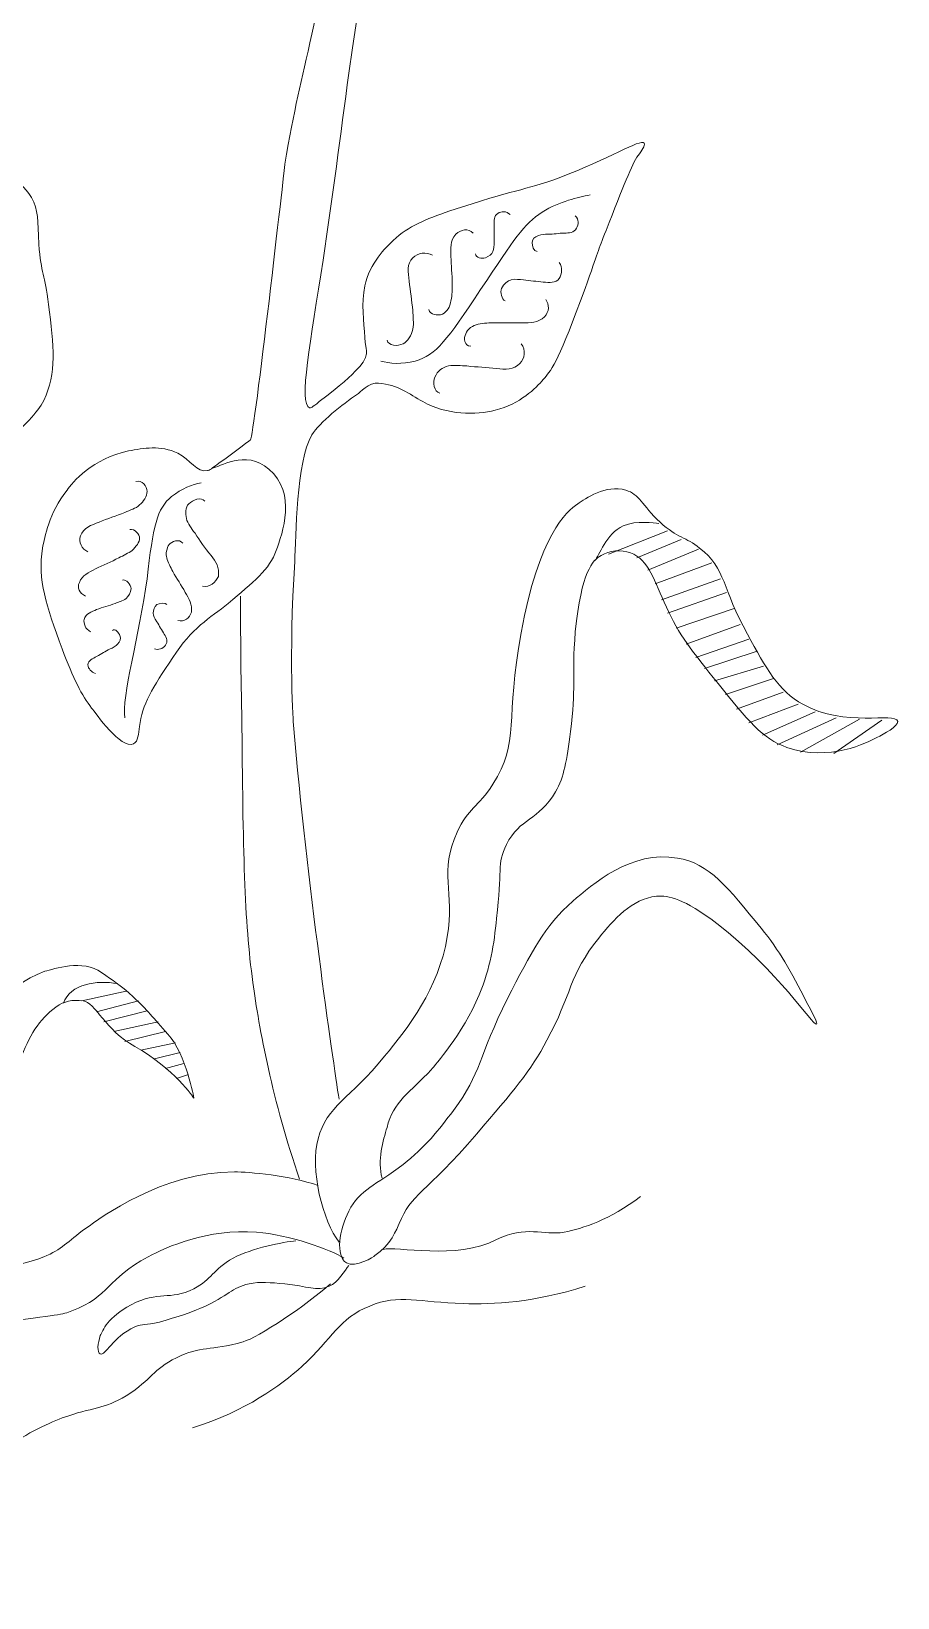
# Model space of a CAD drawing. Extents: x 26 to 586, y 226 to 583.
# Drawn here: x 515.5 to 585.9, y 244.7 to 372 of the extents above; entities that cross this region are included whole.
import ezdxf

# ---------------------------------------------------------------- set-up
doc = ezdxf.new("R2010")
doc.units = 0
doc.header["$MEASUREMENT"] = 0
doc.layers.add('Layer 1', color=7, linetype='Continuous')

msp = doc.modelspace()

# ---------------------------------------------------------------- linework, layer by layer
at = {"layer": 'Layer 1', "color": 7, "lineweight": 18, "true_color": 0xffffff}
for points in [[(562.42, 329.49), (567.22, 331.39)], [(564.72, 329.19), (568.32, 330.69)], [(565.62, 328.19), (569.72, 329.89)], [(566.22, 327.09), (570.82, 328.79)], [(566.72, 325.79), (571.52, 327.49)], [(567.22, 324.69), (572.02, 326.39)], [(567.92, 323.49), (572.62, 325.09)], [(568.72, 322.19), (573.12, 323.79)], [(569.52, 321.09), (573.82, 322.59)], [(570.22, 320.19), (574.42, 321.59)], [(571.02, 319.19), (575.02, 320.39)], [(571.92, 318.09), (575.82, 319.39)], [(572.82, 316.89), (576.62, 318.29)], [(577.82, 317.29), (573.82, 315.79)], [(574.92, 314.79), (579.22, 316.69)], [(576.12, 313.99), (580.92, 316.19)], [(578.02, 313.39), (582.82, 316.09)], [(580.72, 313.29), (584.62, 315.99)], [(519.62, 293.19), (523.22, 293.99)], [(524.22, 293.19), (520.82, 292.29)], [(521.42, 291.49), (524.92, 292.39)], [(522.22, 290.69), (525.82, 291.49)], [(523.12, 289.89), (526.42, 290.69)], [(524.42, 289.19), (527.22, 289.79)], [(527.62, 288.99), (525.52, 288.49)], [(526.42, 287.69), (527.92, 288.09)], [(527.32, 286.89), (528.22, 287.19)]]:
    msp.add_lwpolyline(points, dxfattribs=at)
for points, knots in [([(544.02, 411.29), (543.72, 407.49), (543.12, 399.79), (541.92, 392.29), (538.52, 369.99), (537.62, 370.19), (536.12, 361.19), (536.12, 361.19), (533.62, 338.99), (533.32, 338.79), (533.22, 338.69), (531.12, 337.09), (530.62, 336.79), (530.22, 336.49), (530.02, 336.29), (529.82, 336.29), (529.02, 336.09), (528.42, 337.19), (527.42, 337.69), (526.02, 338.39), (524.62, 338.09), (523.42, 337.89), (520.52, 337.29), (518.82, 335.29), (518.42, 334.69), (516.92, 332.79), (516.62, 330.89), (516.42, 329.99), (516.02, 327.39), (516.72, 325.39), (518.02, 321.79), (518.92, 319.39), (519.62, 317.99), (520.42, 316.99), (520.72, 316.59), (522.82, 313.59), (523.82, 314.09), (524.22, 314.29), (524.22, 314.89), (524.32, 315.49), (524.52, 317.29), (525.32, 318.59), (527.02, 321.09), (528.52, 323.49), (530.02, 324.29), (531.52, 325.49), (533.52, 327.19), (534.92, 328.29), (535.42, 329.79), (535.92, 331.19), (537.12, 334.49), (534.82, 336.39), (532.92, 338.09), (530.72, 336.49), (530.22, 336.49)], [0, 0, 0, 0, 1, 1, 1, 2, 2, 2, 3, 3, 3, 4, 4, 4, 5, 5, 5, 6, 6, 6, 7, 7, 7, 8, 8, 8, 9, 9, 9, 10, 10, 10, 11, 11, 11, 12, 12, 12, 13, 13, 13, 14, 14, 14, 15, 15, 15, 16, 16, 16, 17, 17, 17, 18, 18, 18, 18]), ([(547.22, 400.59), (546.92, 399.19), (546.52, 396.99), (546.02, 394.39), (544.82, 388.79), (544.22, 386.39), (543.52, 383.39), (542.82, 380.09), (543.02, 380.19), (541.32, 368.59), (540.62, 363.49), (540.02, 358.49), (539.22, 353.39), (538.22, 346.89), (537.22, 341.69), (538.12, 341.39), (538.22, 341.39), (538.32, 341.39), (538.92, 341.89), (542.32, 344.49), (542.62, 345.19), (542.72, 345.69), (542.82, 345.99), (542.72, 345.89), (542.62, 347.09), (542.52, 348.39), (542.32, 349.89), (542.62, 351.29), (543.02, 353.19), (544.32, 354.39), (544.92, 354.99), (546.22, 356.19), (547.52, 356.69), (549.52, 357.39), (554.92, 359.19), (555.42, 358.99), (558.42, 360.09), (562.42, 361.59), (565.02, 363.29), (565.32, 362.89), (565.42, 362.69), (565.12, 362.29), (564.82, 361.89), (564.32, 361.19), (563.62, 359.39), (562.22, 355.79), (561.52, 354.09), (561.62, 354.19), (560.52, 351.09), (558.42, 345.39), (557.92, 344.59), (557.12, 343.69), (556.52, 342.99), (555.22, 341.69), (553.22, 341.19), (551.62, 340.79), (549.32, 340.79), (547.32, 341.89), (546.22, 342.49), (545.32, 343.29), (543.72, 343.39), (543.02, 343.49), (542.12, 342.59), (542.02, 342.49), (540.82, 341.69), (538.92, 340.19), (538.32, 339.19), (537.02, 336.99), (537.02, 330.89), (536.92, 328.89), (536.42, 321.09), (536.82, 315.59), (536.82, 315.59), (537.92, 302.69), (540.02, 288.49), (540.52, 285.19)], [0, 0, 0, 0, 1, 1, 1, 2, 2, 2, 3, 3, 3, 4, 4, 4, 5, 5, 5, 6, 6, 6, 7, 7, 7, 8, 8, 8, 9, 9, 9, 10, 10, 10, 11, 11, 11, 12, 12, 12, 13, 13, 13, 14, 14, 14, 15, 15, 15, 16, 16, 16, 17, 17, 17, 18, 18, 18, 19, 19, 19, 20, 20, 20, 21, 21, 21, 22, 22, 22, 23, 23, 23, 24, 24, 24, 25, 25, 25, 25]), ([(498.62, 334.79), (498.72, 332.79), (497.82, 330.89), (497.62, 330.29), (496.52, 327.79), (495.92, 327.19), (495.42, 325.09), (495.32, 324.89), (495.02, 323.29), (496.02, 322.99), (496.62, 322.79), (497.32, 322.49), (497.72, 322.99), (498.52, 323.89), (498.02, 324.79), (498.52, 326.69), (498.72, 327.49), (498.92, 327.99), (499.42, 329.09), (500.32, 331.09), (500.92, 332.29), (501.82, 333.09), (503.52, 334.49), (504.72, 333.09), (507.72, 334.19), (509.32, 334.79), (510.62, 335.89), (513.02, 338.19), (515.02, 339.99), (516.02, 340.99), (516.52, 341.99), (517.62, 344.19), (517.32, 346.39), (516.92, 349.79), (516.62, 352.29), (516.32, 352.19), (516.12, 354.69), (516.02, 356.69), (516.12, 357.39), (515.52, 358.49), (514.52, 360.19), (512.62, 360.69), (512.42, 360.79), (511.42, 361.09), (510.42, 360.99), (508.22, 360.29), (504.12, 358.89), (503.62, 358.09), (501.42, 357.99), (498.22, 357.89), (497.32, 357.19), (495.22, 355.99), (493.02, 354.69), (492.12, 352.59), (491.82, 351.89), (490.52, 348.39), (492.02, 344.99), (492.42, 343.89), (494.72, 338.89), (498.42, 338.59), (498.62, 334.79)], [0, 0, 0, 0, 1, 1, 1, 2, 2, 2, 3, 3, 3, 4, 4, 4, 5, 5, 5, 6, 6, 6, 7, 7, 7, 8, 8, 8, 9, 9, 9, 10, 10, 10, 11, 11, 11, 12, 12, 12, 13, 13, 13, 14, 14, 14, 15, 15, 15, 16, 16, 16, 17, 17, 17, 18, 18, 18, 19, 19, 19, 20, 20, 20, 20]), ([(543.92, 345.19), (544.62, 344.99), (545.62, 344.89), (546.72, 345.19), (548.42, 345.69), (549.32, 346.89), (552.02, 350.99), (554.82, 355.19), (555.52, 356.29), (557.02, 357.29), (558.52, 358.19), (559.92, 358.49), (560.92, 358.69)], [0, 0, 0, 0, 1, 1, 1, 2, 2, 2, 3, 3, 3, 4, 4, 4, 4]), ([(551.62, 353.89), (551.62, 353.59), (552.12, 353.49), (552.42, 353.59), (552.72, 353.69), (552.92, 353.89), (553.02, 354.09), (553.12, 354.29), (553.12, 354.59), (553.12, 354.89), (553.12, 355.29), (553.12, 355.79), (553.12, 356.19), (553.12, 356.59), (553.12, 356.99), (553.42, 357.19), (553.72, 357.39), (554.12, 357.39), (554.42, 357.09)], [0, 0, 0, 0, 1, 1, 1, 2, 2, 2, 3, 3, 3, 4, 4, 4, 5, 5, 5, 6, 6, 6, 6]), ([(559.72, 356.99), (560.02, 356.69), (560.02, 356.29), (559.82, 355.99), (559.62, 355.59), (559.22, 355.59), (558.82, 355.59), (558.42, 355.59), (557.92, 355.49), (557.52, 355.49), (557.22, 355.49), (557.02, 355.49), (556.72, 355.39), (556.42, 355.29), (556.22, 355.09), (556.22, 354.79), (556.22, 354.59), (556.32, 354.09), (556.62, 354.09)], [0, 0, 0, 0, 1, 1, 1, 2, 2, 2, 3, 3, 3, 4, 4, 4, 5, 5, 5, 6, 6, 6, 6]), ([(547.82, 349.39), (547.92, 348.89), (548.52, 348.89), (548.92, 348.99), (549.32, 349.19), (549.52, 349.59), (549.62, 350.09), (549.72, 350.59), (549.72, 350.99), (549.72, 351.49), (549.72, 352.19), (549.62, 352.99), (549.62, 353.69), (549.62, 354.29), (549.52, 354.99), (550.02, 355.49), (550.42, 355.89), (551.02, 355.99), (551.42, 355.59)], [0, 0, 0, 0, 1, 1, 1, 2, 2, 2, 3, 3, 3, 4, 4, 4, 5, 5, 5, 6, 6, 6, 6]), ([(544.42, 346.89), (544.52, 346.39), (545.32, 346.39), (545.72, 346.59), (546.12, 346.79), (546.42, 347.29), (546.52, 347.79), (546.62, 348.29), (546.52, 348.79), (546.52, 349.29), (546.42, 350.09), (546.32, 350.89), (546.22, 351.69), (546.12, 352.39), (546.02, 353.09), (546.52, 353.59), (546.92, 353.99), (547.62, 354.09), (548.12, 353.79)], [0, 0, 0, 0, 1, 1, 1, 2, 2, 2, 3, 3, 3, 4, 4, 4, 5, 5, 5, 6, 6, 6, 6]), ([(558.42, 353.19), (558.72, 352.79), (558.62, 352.29), (558.42, 351.89), (558.12, 351.49), (557.62, 351.59), (557.12, 351.59), (556.62, 351.69), (556.02, 351.69), (555.52, 351.79), (555.22, 351.79), (554.82, 351.89), (554.52, 351.79), (554.22, 351.69), (553.92, 351.49), (553.72, 351.09), (553.62, 350.79), (553.72, 350.19), (554.02, 350.09)], [0, 0, 0, 0, 1, 1, 1, 2, 2, 2, 3, 3, 3, 4, 4, 4, 5, 5, 5, 6, 6, 6, 6]), ([(557.32, 350.19), (557.62, 349.79), (557.62, 349.19), (557.22, 348.79), (556.72, 348.29), (556.02, 348.29), (555.42, 348.29), (554.72, 348.29), (553.92, 348.29), (553.22, 348.29), (552.72, 348.29), (552.32, 348.29), (551.82, 348.19), (551.42, 348.09), (550.92, 347.79), (550.82, 347.39), (550.62, 347.09), (550.72, 346.39), (551.22, 346.39)], [0, 0, 0, 0, 1, 1, 1, 2, 2, 2, 3, 3, 3, 4, 4, 4, 5, 5, 5, 6, 6, 6, 6]), ([(555.32, 346.59), (555.72, 346.09), (555.62, 345.39), (555.22, 344.99), (554.72, 344.49), (554.02, 344.49), (553.32, 344.59), (552.52, 344.69), (551.72, 344.69), (550.92, 344.79), (550.42, 344.79), (549.92, 344.89), (549.42, 344.79), (548.92, 344.69), (548.52, 344.39), (548.32, 343.89), (548.12, 343.49), (548.22, 342.69), (548.72, 342.59)], [0, 0, 0, 0, 1, 1, 1, 2, 2, 2, 3, 3, 3, 4, 4, 4, 5, 5, 5, 6, 6, 6, 6]), ([(520.12, 329.69), (519.62, 329.89), (519.32, 330.49), (519.52, 330.99), (519.72, 331.59), (520.42, 331.89), (521.02, 332.09), (521.72, 332.39), (522.42, 332.59), (523.12, 332.89), (523.52, 333.09), (524.02, 333.19), (524.32, 333.49), (524.62, 333.79), (524.92, 334.19), (524.92, 334.59), (524.92, 334.99), (524.52, 335.59), (524.02, 335.39)], [0, 0, 0, 0, 1, 1, 1, 2, 2, 2, 3, 3, 3, 4, 4, 4, 5, 5, 5, 6, 6, 6, 6]), ([(529.32, 335.29), (528.62, 335.19), (527.72, 334.79), (526.92, 334.19), (525.72, 333.19), (525.42, 331.79), (524.92, 327.49), (524.32, 322.99), (522.82, 317.79), (523.12, 316.19)], [0, 0, 0, 0, 1, 1, 1, 2, 2, 2, 3, 3, 3, 3]), ([(544.02, 278.79), (543.62, 280.19), (544.12, 281.89), (544.42, 282.89), (544.92, 284.99), (546.32, 285.79), (548.02, 287.59), (548.32, 287.99), (550.52, 290.39), (551.92, 293.69), (552.82, 295.89), (553.12, 297.79), (553.32, 299.89), (553.82, 303.79), (553.32, 304.29), (554.12, 305.89), (555.22, 308.09), (556.72, 307.79), (558.12, 310.19), (558.82, 311.39), (559.02, 312.69), (559.32, 315.09), (559.82, 318.59), (559.42, 319.39), (559.72, 323.19), (560.22, 328.09), (561.12, 328.99), (561.82, 329.39), (562.52, 329.79), (563.42, 329.89), (564.22, 329.59), (565.72, 329.09), (566.12, 327.29), (567.12, 325.19), (568.12, 322.99), (569.22, 321.59), (571.32, 318.99), (573.72, 315.99), (574.92, 314.49), (576.92, 313.79), (580.32, 312.59), (583.52, 314.19), (584.22, 314.59), (584.82, 314.89), (585.92, 315.49), (585.92, 315.89), (585.72, 316.69), (581.62, 315.39), (578.22, 317.29), (576.22, 318.39), (575.22, 320.19), (573.72, 322.99), (571.62, 326.69), (572.02, 328.29), (569.82, 329.99), (568.72, 330.89), (568.02, 330.79), (566.62, 332.09), (565.12, 333.49), (564.92, 334.39), (563.82, 334.69), (562.22, 335.19), (560.52, 333.99), (559.92, 333.59), (559.02, 332.99), (556.72, 330.99), (555.32, 323.09), (554.02, 316.09), (555.22, 314.19), (553.02, 310.79), (551.82, 308.89), (551.02, 308.89), (550.12, 306.89), (548.62, 303.69), (549.92, 302.09), (549.32, 298.39), (548.62, 294.19), (546.12, 290.99), (544.22, 288.69), (541.42, 285.19), (539.52, 284.69), (538.82, 281.99), (538.12, 279.59), (539.22, 275.19), (540.52, 273.59)], [0, 0, 0, 0, 1, 1, 1, 2, 2, 2, 3, 3, 3, 4, 4, 4, 5, 5, 5, 6, 6, 6, 7, 7, 7, 8, 8, 8, 9, 9, 9, 10, 10, 10, 11, 11, 11, 12, 12, 12, 13, 13, 13, 14, 14, 14, 15, 15, 15, 16, 16, 16, 17, 17, 17, 18, 18, 18, 19, 19, 19, 20, 20, 20, 21, 21, 21, 22, 22, 22, 23, 23, 23, 24, 24, 24, 25, 25, 25, 26, 26, 26, 27, 27, 27, 28, 28, 28, 28]), ([(529.62, 333.79), (529.32, 334.19), (528.62, 333.89), (528.32, 333.59), (528.02, 333.29), (528.02, 332.79), (528.12, 332.39), (528.22, 331.99), (528.52, 331.59), (528.82, 331.19), (529.22, 330.59), (529.62, 329.99), (530.12, 329.39), (530.52, 328.89), (530.82, 328.39), (530.72, 327.69), (530.52, 327.19), (530.02, 326.79), (529.42, 326.89)], [0, 0, 0, 0, 1, 1, 1, 2, 2, 2, 3, 3, 3, 4, 4, 4, 5, 5, 5, 6, 6, 6, 6]), ([(566.52, 331.99), (566.12, 331.99), (564.72, 332.29), (563.62, 331.79), (562.22, 331.19), (561.62, 329.29), (561.32, 328.99)], [0, 0, 0, 0, 1, 1, 1, 2, 2, 2, 2]), ([(519.92, 326.09), (519.42, 326.29), (519.22, 326.79), (519.42, 327.19), (519.62, 327.79), (520.22, 327.99), (520.72, 328.29), (521.32, 328.59), (522.02, 328.89), (522.62, 329.19), (523.02, 329.39), (523.42, 329.59), (523.72, 329.79), (524.02, 330.09), (524.32, 330.49), (524.32, 330.79), (524.32, 331.09), (523.92, 331.59), (523.52, 331.49)], [0, 0, 0, 0, 1, 1, 1, 2, 2, 2, 3, 3, 3, 4, 4, 4, 5, 5, 5, 6, 6, 6, 6]), ([(527.82, 330.39), (527.52, 330.79), (526.92, 330.49), (526.72, 330.29), (526.52, 329.99), (526.42, 329.49), (526.52, 329.19), (526.62, 328.89), (526.82, 328.39), (527.02, 328.09), (527.32, 327.49), (527.72, 326.99), (528.02, 326.39), (528.32, 325.89), (528.62, 325.39), (528.52, 324.79), (528.42, 324.29), (527.92, 323.99), (527.42, 324.09)], [0, 0, 0, 0, 1, 1, 1, 2, 2, 2, 3, 3, 3, 4, 4, 4, 5, 5, 5, 6, 6, 6, 6]), ([(520.32, 323.19), (519.92, 323.39), (519.72, 323.89), (519.82, 324.19), (519.92, 324.69), (520.42, 324.79), (520.82, 324.99), (521.32, 325.19), (521.82, 325.29), (522.32, 325.49), (522.62, 325.59), (522.92, 325.69), (523.22, 325.89), (523.42, 326.09), (523.62, 326.39), (523.62, 326.69), (523.62, 326.99), (523.22, 327.49), (522.92, 327.39)], [0, 0, 0, 0, 1, 1, 1, 2, 2, 2, 3, 3, 3, 4, 4, 4, 5, 5, 5, 6, 6, 6, 6]), ([(532.52, 326.09), (532.52, 323.89), (532.52, 320.49), (532.62, 316.49), (532.72, 305.29), (532.82, 299.69), (533.52, 294.69), (534.02, 290.99), (535.12, 284.99), (537.32, 278.69)], [0, 0, 0, 0, 1, 1, 1, 2, 2, 2, 3, 3, 3, 3]), ([(526.52, 325.39), (526.42, 325.59), (525.92, 325.49), (525.72, 325.39), (525.52, 325.19), (525.42, 324.99), (525.42, 324.69), (525.42, 324.49), (525.52, 324.29), (525.72, 323.99), (525.92, 323.69), (526.12, 323.29), (526.32, 322.99), (526.52, 322.69), (526.62, 322.39), (526.42, 322.09), (526.22, 321.79), (525.82, 321.69), (525.52, 321.79)], [0, 0, 0, 0, 1, 1, 1, 2, 2, 2, 3, 3, 3, 4, 4, 4, 5, 5, 5, 6, 6, 6, 6]), ([(520.72, 319.79), (520.42, 319.89), (520.12, 320.19), (520.12, 320.49), (520.12, 320.89), (520.52, 320.99), (520.82, 321.19), (521.22, 321.39), (521.52, 321.59), (521.92, 321.79), (522.12, 321.89), (522.42, 321.99), (522.52, 322.19), (522.72, 322.39), (522.82, 322.59), (522.72, 322.89), (522.62, 323.09), (522.32, 323.49), (522.12, 323.29)], [0, 0, 0, 0, 1, 1, 1, 2, 2, 2, 3, 3, 3, 4, 4, 4, 5, 5, 5, 6, 6, 6, 6]), ([(543.42, 272.49), (544.72, 273.29), (545.22, 274.69), (545.42, 275.09), (546.32, 277.49), (547.52, 277.49), (551.72, 282.39), (554.62, 285.79), (556.12, 287.49), (557.42, 289.99), (559.42, 293.69), (559.22, 295.29), (561.62, 298.29), (562.82, 299.79), (564.32, 301.49), (566.32, 301.69), (567.32, 301.79), (568.52, 301.49), (571.22, 299.49), (576.22, 295.59), (579.02, 291.19), (579.32, 291.29), (579.42, 291.39), (579.12, 291.99), (578.52, 293.09), (577.22, 295.59), (576.32, 297.29), (574.82, 299.09), (572.12, 302.39), (570.62, 304.39), (568.02, 304.79), (564.32, 305.49), (561.02, 302.59), (559.52, 301.29), (557.22, 299.29), (556.12, 297.09), (554.22, 293.39), (551.82, 288.59), (552.12, 287.39), (549.82, 284.29), (548.62, 282.69), (547.52, 281.29), (545.72, 279.89), (543.52, 278.19), (542.22, 277.89), (541.32, 276.09), (540.52, 274.59), (540.22, 272.49), (541.12, 271.89), (541.82, 271.49), (543.42, 272.39), (543.42, 272.49)], [0, 0, 0, 0, 1, 1, 1, 2, 2, 2, 3, 3, 3, 4, 4, 4, 5, 5, 5, 6, 6, 6, 7, 7, 7, 8, 8, 8, 9, 9, 9, 10, 10, 10, 11, 11, 11, 12, 12, 12, 13, 13, 13, 14, 14, 14, 15, 15, 15, 16, 16, 16, 17, 17, 17, 17]), ([(528.72, 285.29), (528.72, 285.29), (528.12, 288.79), (526.62, 290.49), (525.42, 291.79), (524.92, 292.49), (523.82, 293.49), (522.62, 294.59), (522.22, 294.79), (521.22, 295.49), (519.72, 296.59), (517.32, 295.79), (516.62, 295.59), (513.22, 294.39), (511.42, 291.29), (510.32, 289.29), (508.12, 285.29), (509.12, 284.09), (506.72, 280.29), (505.32, 278.09), (504.62, 277.09), (503.52, 275.89), (502.52, 274.89), (501.52, 274.19), (501.72, 273.79), (501.92, 273.39), (503.22, 273.59), (504.12, 273.79), (505.62, 274.19), (506.82, 275.09), (508.32, 276.69), (510.82, 279.29), (512.12, 280.59), (513.02, 282.69), (513.92, 284.89), (513.32, 285.09), (514.62, 288.39), (515.32, 290.29), (516.12, 291.69), (517.52, 292.69), (518.22, 293.19), (518.82, 293.29), (519.72, 293.19), (520.72, 293.09), (521.52, 290.79), (523.92, 289.49), (527.12, 287.69), (528.72, 285.29), (528.72, 285.29)], [0, 0, 0, 0, 1, 1, 1, 2, 2, 2, 3, 3, 3, 4, 4, 4, 5, 5, 5, 6, 6, 6, 7, 7, 7, 8, 8, 8, 9, 9, 9, 10, 10, 10, 11, 11, 11, 12, 12, 12, 13, 13, 13, 14, 14, 14, 15, 15, 15, 16, 16, 16, 16]), ([(538.82, 278.19), (536.52, 278.99), (533.22, 279.29), (532.02, 279.29), (526.12, 279.29), (521.22, 275.59), (519.92, 274.69), (518.42, 273.59), (518.02, 272.99), (516.52, 272.39), (513.92, 271.29), (512.12, 271.79), (509.92, 271.59), (505.82, 271.29), (501.52, 268.69), (499.22, 265.09), (496.62, 260.99), (497.22, 256.59), (497.32, 255.49), (498.32, 248.79), (503.62, 244.69), (504.02, 244.99), (504.32, 245.19), (502.62, 247.09), (501.62, 251.09), (501.12, 253.09), (500.32, 256.49), (501.62, 260.19), (502.12, 261.49), (503.02, 264.09), (505.42, 265.59), (506.32, 266.19), (506.92, 266.29), (512.62, 266.99), (517.82, 267.69), (518.02, 267.69), (518.82, 267.99), (521.92, 269.19), (521.62, 270.59), (525.02, 272.39), (526.52, 273.19), (529.82, 274.69), (533.82, 274.39), (536.42, 274.19), (539.82, 272.99), (540.92, 272.29)], [0, 0, 0, 0, 1, 1, 1, 2, 2, 2, 3, 3, 3, 4, 4, 4, 5, 5, 5, 6, 6, 6, 7, 7, 7, 8, 8, 8, 9, 9, 9, 10, 10, 10, 11, 11, 11, 12, 12, 12, 13, 13, 13, 14, 14, 14, 15, 15, 15, 15]), ([(544.12, 272.99), (545.12, 273.29), (550.12, 272.09), (553.32, 273.79), (555.72, 274.99), (557.12, 274.09), (558.82, 274.39), (560.32, 274.69), (562.52, 275.39), (565.02, 277.29)], [0, 0, 0, 0, 1, 1, 1, 2, 2, 2, 3, 3, 3, 3]), ([(537.02, 273.69), (536.02, 273.59), (533.42, 273.09), (531.92, 272.29), (530.22, 271.29), (530.22, 270.59), (528.72, 269.79), (526.72, 268.79), (525.92, 269.69), (523.62, 268.49), (521.72, 267.49), (521.32, 266.39), (521.12, 265.99), (520.92, 265.39), (520.82, 264.59), (521.12, 264.49), (521.52, 264.29), (522.12, 265.89), (523.92, 266.69), (524.62, 266.99), (524.72, 266.79), (525.92, 267.09), (527.42, 267.49), (528.52, 267.89), (529.22, 268.19), (531.72, 269.29), (531.72, 269.89), (533.22, 270.19), (534.12, 270.39), (534.92, 270.29), (536.12, 270.19), (537.92, 269.99), (538.72, 269.59), (539.72, 269.99), (540.42, 270.29), (541.02, 271.29), (541.32, 271.69)], [0, 0, 0, 0, 1, 1, 1, 2, 2, 2, 3, 3, 3, 4, 4, 4, 5, 5, 5, 6, 6, 6, 7, 7, 7, 8, 8, 8, 9, 9, 9, 10, 10, 10, 11, 11, 11, 12, 12, 12, 12]), ([(512.92, 256.39), (514.92, 257.99), (516.72, 258.79), (518.02, 259.29), (520.52, 260.19), (521.42, 259.99), (523.22, 261.09), (525.42, 262.49), (525.32, 263.19), (527.32, 264.19), (529.32, 265.19), (530.02, 264.69), (532.72, 265.49), (533.92, 265.79), (537.92, 268.49), (539.82, 270.19)], [0, 0, 0, 0, 1, 1, 1, 2, 2, 2, 3, 3, 3, 4, 4, 4, 5, 5, 5, 5]), ([(560.52, 269.99), (556.42, 268.69), (553.02, 268.49), (550.62, 268.59), (547.02, 268.69), (545.42, 269.39), (543.02, 268.39), (540.52, 267.39), (540.02, 265.79), (537.52, 263.49), (535.72, 261.89), (533.02, 259.89), (528.62, 258.49)], [0, 0, 0, 0, 1, 1, 1, 2, 2, 2, 3, 3, 3, 4, 4, 4, 4])]:
    msp.add_open_spline(points, degree=3, knots=knots, dxfattribs=at)
msp.add_open_spline([(522.52, 294.59), (520.82, 294.89), (518.72, 294.59), (518.12, 292.99)], degree=3, dxfattribs=at)

doc.saveas('drawing.dxf')
